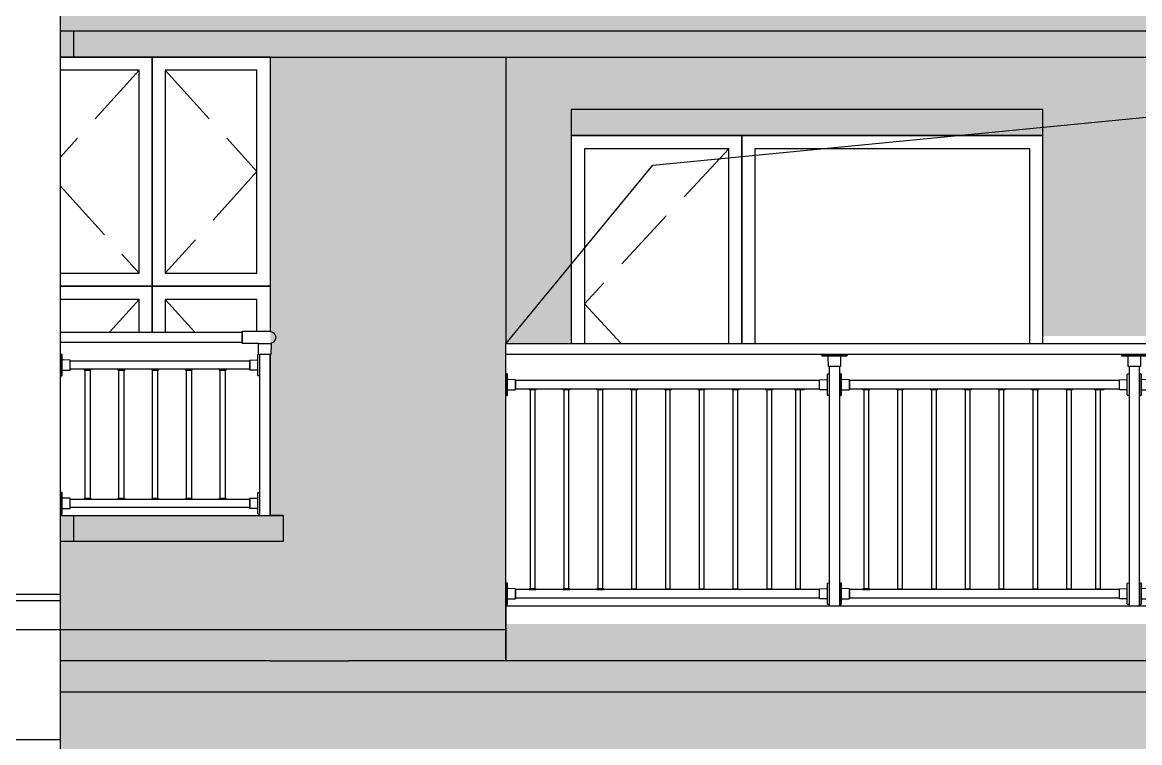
# Model space of a CAD drawing. Extents: x -12446 to 284554, y -295110 to 165007.
# Drawn here: x 13858 to 18123, y -223387 to -220637 of the extents above; entities that cross this region are included whole.
import ezdxf

# ---------------------------------------------------------------- set-up
doc = ezdxf.new("R2010")
doc.units = 0
doc.header["$LTSCALE"] = 1000
for name, pattern in [('AX-14-E$0$AX-85-M02$0$DASH', [0.35, 0.25, -0.1]), ('AX-14-E$0$DASH', [0.35, 0.25, -0.1]), ('AX-14-E$0$DOTE', [2.42, 2, -0.2, 0.02, -0.2])]:
    doc.linetypes.add(name, pattern=pattern)
doc.layers.get('0').update_dxf_attribs({"linetype": 'CONTINUOUS'})
doc.layers.get('Defpoints').update_dxf_attribs({"linetype": 'CONTINUOUS'})
for name, color, linetype in [('A-Anno-Note', 241, 'CONTINUOUS'), ('AX-14-comp-tc$0$灰褐色真石漆', 15, 'CONTINUOUS'), ('AX-14-E$0$A-Detl-Fine', 152, 'CONTINUOUS'), ('AX-14-E$0$A-Detl-Patt', 8, 'CONTINUOUS'), ('AX-14-E$0$A-Detl-Thin', 131, 'CONTINUOUS'), ('AX-14-E$0$A-elev-FIXT', 9, 'CONTINUOUS'), ('AX-14-E$0$A-elev-HRAL', 61, 'CONTINUOUS'), ('AX-14-E$0$A-elev-XFINE', 8, 'CONTINUOUS'), ('AX-14-E$0$栏杆型材', 82, 'CONTINUOUS'), ('AX-14-E$0$阳台栏杆扶手', 82, 'CONTINUOUS')]:
    doc.layers.add(name, color=color, linetype=linetype)
doc.layers.add('AX-14-E$0$A-Grid', color=222, linetype='AX-14-E$0$DOTE', plot=False)
doc.layers.add('AX-14-E$0$花形线', color=241, linetype='CONTINUOUS', lineweight=15)

# ---------------------------------------------------------------- blocks, each defined once
blk = doc.blocks.new('AX-14-E$0$32固定座立面')
at = {"layer": 'AX-14-E$0$栏杆型材', "color": 6, "linetype": 'Continuous'}
blk.add_line((-7, -22.5), (-7, 22.5), dxfattribs=at)
blk.add_lwpolyline([(-7, -22.5, 0.41166), (-10, -19.5), (-36, -19.3, -0.41166), (-37, -18.3), (-37, 18.3, -0.41166), (-36, 19.3), (-10, 19.5, 0.41166), (-7, 22.5), (-7, 39, -0.41166), (-5, 41), (0, 41.1), (0, -41.1), (-5, -41, -0.41166), (-7, -39)], format="xyb", close=True, dxfattribs=at)
blk = doc.blocks.new('AX-14-E$0$4080转角立图')
at = {"layer": 'AX-14-E$0$A-elev-FIXT', "linetype": 'Continuous'}
blk.add_line((25.6, 42), (-24.3, 42), dxfattribs=at)
blk.add_lwpolyline([(-25.3, 43, -0.327139), (-24.2, 41.5), (-23.5, 0), (23.5, 0), (24.2, 40.5, -0.409111), (25.7, 42), (85.3, 42, 0.414214), (86.8, 43.5), (86.8, 86.5, 0.414214), (85.3, 88), (-18.8, 88, 0.865157)], format="xyb", close=True, dxfattribs=at)
blk = doc.blocks.new('AX-14-E$0$40固定座立图')
at = {"layer": 'AX-14-E$0$A-elev-HRAL', "color": 6, "linetype": 'Continuous'}
blk.add_line((-26.5, -7), (26.5, -7), dxfattribs=at)
blk.add_lwpolyline([(48, -5), (48.1, 0), (-48.1, 0), (-48, -5, 0.41166), (-46, -7), (-26.5, -7, -0.41166), (-23.5, -10), (-23.2, -46, 0.41166), (-22.2, -47), (22.2, -47, 0.41166), (23.2, -46), (23.5, -10, -0.41166), (26.5, -7), (46, -7, 0.41166)], format="xyb", close=True, dxfattribs=at)
blk = doc.blocks.new('AX-14-E$0$螺帽01')
at = {"layer": 'AX-14-E$0$A-elev-XFINE', "linetype": 'Continuous'}
blk.add_lwpolyline([(-12.5, -3), (12.5, -3, 0.414214), (13, -2.5), (13, -0.5, 0.414214), (12.5, 0), (-12.5, 0, 0.414214), (-13, -0.5), (-13, -2.5, 0.414214)], format="xyb", close=True, dxfattribs=at)
blk = doc.blocks.new('AX-14-E$0$镁铝合金竖杆576')
at = {"layer": 'AX-14-E$0$A-elev-HRAL', "ltscale": 10}
for p, q in [((-13.5, 287.5, 0), (-13.5, -287.5, 0)), ((-13, 288, 0), (5, 288, 0)), ((-10, 284, 0), (-10, 186)), ((-9.5, 284.5, 0), (1.5, 284.5, 0)), ((2, 284, 0), (2, -284, 0)), ((5.5, 287.5, 0), (5.5, -287.5, 0)), ((-10, 196), (0, 186)), ((-10, 186), (0, 186)), ((-10, 185), (-10, 171)), ((-10, 185), (0, 185)), ((-10, 171), (0, 171)), ((0, 186), (0, 170)), ((2, 207.5), (5.5, 207.5)), ((-10, 170), (-10, 8)), ((-10, 170), (0, 170)), ((-10, 160), (0, 170)), ((-10, 18), (0, 8)), ((-10, 8), (0, 8)), ((0, 8), (0, -8)), ((-10, -8), (-10, -170)), ((-10, -8), (0, -8)), ((-10, -18), (0, -8)), ((-10, -160), (0, -170)), ((-10, -170), (0, -170)), ((0, -170), (0, -186)), ((-10, -171), (-10, -185)), ((-10, -171), (0, -171)), ((-10, -185), (0, -185)), ((-10, -186), (-10, -284, 0)), ((-10, -186), (0, -186)), ((-10, -196), (0, -186)), ((2, -187.5), (5.5, -187.5)), ((-13, -288, 0), (5, -288, 0)), ((-9.5, -284.5, 0), (1.5, -284.5, 0))]:
    blk.add_line(p, q, dxfattribs=at)
for centre, start, end in [((-13, 287.5, 0), 90, 180), ((-9.5, 284, 0), 90, 180), ((1.5, 284, 0), 0, 90), ((5, 287.5, 0), 0, 90), ((-13, -287.5, 0), 180, 270), ((-9.5, -284, 0), 180, 270), ((1.5, -284, 0), 270, 0), ((5, -287.5, 0), 270, 0)]:
    blk.add_arc(centre, 0.5, start, end, dxfattribs=at)
blk = doc.blocks.new('AX-14-E$0$祥云铁花六')
at = {"layer": 'AX-14-E$0$花形线'}
for p, q in [((0, -107), (0, -3)), ((0, -3), (7, -3)), ((5.5, -6.5), (5.5, -139)), ((65, -5.5), (6.5, -5.5)), ((9, -1), (7, -3)), ((9, 0), (491, 0)), ((9, 0), (9, -1)), ((229.3, -5.5), (91.6, -5.5)), ((408.4, -5.5), (270.7, -5.5)), ((493.5, -5.5), (435, -5.5)), ((491, 0), (491, -1)), ((491, -1), (493, -3)), ((500, -3), (493, -3)), ((494.5, -139), (494.5, -6.5)), ((500, -3), (500, -107)), ((101.4, -84.1), (119, -96.8)), ((381, -96.8), (398.6, -84.1)), ((0, -407), (0, -107)), ((500, -107), (500, -407)), ((5.5, -163.8), (5.5, -314.1)), ((94.2, -143.4), (67, -134.2)), ((96.2, -138.3), (96.2, -138.3)), ((403.8, -138.3), (403.8, -138.3)), ((433, -134.2), (405.8, -143.4)), ((494.5, -314.1), (494.5, -163.8)), ((35.6, -290.5), (36, -292.9)), ((214.8, -282.3), (214.7, -282.4)), ((285.3, -282.4), (285.2, -282.3)), ((464, -292.9), (464.4, -290.5)), ((5.5, -369.7), (5.5, -449)), ((494.5, -454.9), (494.5, -369.7)), ((-5, -422), (-4, -421)), ((-5, -434), (-5, -422)), ((-4, -421), (0, -421)), ((-4, -435), (-4, -421)), ((0, -497), (0, -407)), ((500, -407), (500, -497)), ((504, -421), (500, -421)), ((505, -422), (504, -421)), ((504, -435), (504, -421)), ((505, -434), (505, -422)), ((-5, -434), (-4, -435)), ((-4, -435), (0, -435)), ((5.5, -467.7), (5.5, -493.5)), ((494.5, -493.5), (494.5, -467.7)), ((504, -435), (500, -435)), ((505, -434), (504, -435)), ((0, -497), (7, -497)), ((6.5, -494.5), (50.7, -494.5)), ((9, -499), (7, -497)), ((9, -500), (9, -499)), ((491, -500), (9, -500)), ((109.6, -494.5), (179, -494.5)), ((198.5, -494.5), (301.5, -494.5)), ((321, -494.5), (390.4, -494.5)), ((449.3, -494.5), (493.5, -494.5)), ((491, -499), (493, -497)), ((491, -500), (491, -499)), ((500, -497), (493, -497))]:
    blk.add_line(p, q, dxfattribs=at)
at = {"layer": 'AX-14-E$0$花形线', "ltscale": 10}
for p, q in [((-5, -66), (-4, -65)), ((-5, -78), (-5, -66)), ((-5, -78), (-4, -79)), ((-4, -65), (0, -65)), ((-4, -79), (-4, -65)), ((-4, -79), (0, -79)), ((504, -65), (500, -65)), ((504, -79), (500, -79)), ((505, -66), (504, -65)), ((504, -79), (504, -65)), ((505, -78), (504, -79)), ((505, -78), (505, -66))]:
    blk.add_line(p, q, dxfattribs=at)
at = {"layer": 'AX-14-E$0$花形线'}
for centre, radius, start, end in [((6.5, -6.5), 1, 90, 180), ((90.2, -71.5), 66.8, 111.4629, 249.7109), ((89.4, -72), 60.6, 103.7038, 249.4926), ((65, -7.5), 2, 291.4629, 90), ((146.9, -34.8), 72.1, 164.5587, 232.2861), ((75.5, -15), 2, 344.5587, 103.7038), ((139.1, -39.5), 58.4, 144.3447, 229.8382), ((258.8, -95.2), 90.5, 108.6201, 151.5086), ((258.2, -94.4), 84.1, 96.8348, 154.2697), ((229.3, -7.5), 2, 288.6201, 90), ((250, -25.8), 15, 83.1652, 96.8348), ((241.8, -94.4), 84.1, 25.7303, 83.1652), ((270.7, -7.5), 2, 90, 251.3799), ((241.2, -95.2), 90.5, 28.4914, 71.3799), ((353.1, -34.8), 72.1, 307.7139, 15.4413), ((360.9, -39.5), 58.4, 310.1618, 35.6553), ((424.5, -15), 2, 76.2962, 195.4413), ((410.6, -72), 60.6, 289.9688, 76.2962), ((435, -7.5), 2, 90, 248.5371), ((409.8, -71.5), 66.8, 290.2891, 68.5371), ((493.5, -6.5), 1, 0, 90), ((180.7, -114.5), 61.6, 92.9378, 162.2662), ((180.7, -114.5), 56.1, 89.2014, 164.7366), ((177.5, -51.1), 2, 272.9378, 332.1055), ((181.5, -57.5), 1, 269.2014, 334.727), ((262.6, -146.9), 73.7, 99.8083, 178.7152), ((261.2, -145.4), 66, 99.8055, 187.1068), ((237.4, -146.9), 73.7, 1.2848, 80.1917), ((238.8, -145.4), 66, 352.8932, 80.1945), ((318.5, -57.5), 1, 205.273, 270.7986), ((319.3, -114.5), 56.1, 15.2634, 90.7986), ((322.5, -51.1), 2, 207.8945, 267.0622), ((319.3, -114.5), 61.6, 17.7338, 87.0622), ((-287.1, -696.7), 719.7, 52.1378, 57.1958), ((120.2, -95.2), 2, 234.3098, 342.2662), ((128.6, -100.3), 2, 164.7366, 234.9669), ((-181, -559), 551.4, 48.3295, 55.988), ((681, -559), 551.4, 124.012, 131.6705), ((787.1, -696.7), 719.7, 122.8042, 127.8622), ((371.4, -100.3), 2, 305.0331, 15.2634), ((379.8, -95.2), 2, 197.7338, 305.6902), ((20.5, -139), 15, 180, 198.5788), ((7.5, -163.8), 2, 31.9301, 180), ((78.8, -119.4), 76.5, 198.5788, 243.5048), ((78.7, -119.4), 81.9, 211.9301, 243.3006), ((73.4, -114.7), 15, 249.4926, 253.5166), ((-30.5, -466), 351.3, 68.8614, 73.5166), ((-3.1, -394.9), 269.7, 44.6157, 68.8614), ((-10.5, -406.3), 288.4, 45.1922, 68.2807), ((-6.7, -352.5), 276.1, 45.5911, 54.2274), ((186.9, -145.6), 2, 228.3295, 10.7823), ((49.6, -294.9), 195.5, 0.3834, 45.5911), ((205.7, -152.6), 10, 185.2537, 222.1559), ((48.3, -295.2), 202.4, 9.2413, 42.1559), ((451.7, -295.2), 202.4, 137.8441, 170.7587), ((450.4, -294.9), 195.5, 134.4089, 179.6166), ((294.3, -152.6), 10, 317.8441, 354.7463), ((510.5, -406.3), 288.4, 111.7193, 134.8078), ((503.1, -394.9), 269.7, 111.1386, 135.3843), ((313.1, -145.6), 2, 169.2177, 311.6705), ((506.7, -352.5), 276.1, 125.7726, 134.4089), ((530.5, -466), 351.3, 106.4044, 111.1386), ((421.2, -119.4), 76.5, 296.4952, 341.4212), ((421.3, -119.4), 81.9, 296.6994, 328.0699), ((492.5, -163.8), 2, 0, 148.0699), ((479.5, -139), 15, 341.4212, 0), ((105.7, -81.6), 128, 240.1164, 260.3322), ((105.7, -81.6), 122.5, 240.1164, 263.9737), ((115.1, -331.7), 123.9, 104.3564, 111.3434), ((83.9, -209.8), 2, 284.3564, 80.3322), ((53.6, -567), 365.7, 78.9111, 83.8433), ((115.1, -283.7), 76, 43.334, 83.3313), ((133.7, -261.1), 78.3, 345.2933, 45.1922), ((133.7, -261.1), 83.8, 21.5129, 45.1922), ((366.3, -261.1), 78.3, 134.8078, 194.7067), ((366.3, -261.1), 83.8, 134.8078, 158.4871), ((384.9, -283.7), 76, 96.6687, 136.666), ((446.4, -567), 365.7, 96.1567, 101.0889), ((394.3, -81.6), 122.5, 276.0263, 299.8836), ((416.1, -209.8), 2, 99.6678, 255.6436), ((384.9, -331.7), 123.9, 68.6566, 75.6436), ((394.3, -81.6), 128, 279.6678, 299.8836), ((95.1, -277.9), 66.4, 112.1902, 194.3855), ((94.9, -277.7), 60.7, 112.1323, 192.199), ((114, -324.7), 111.5, 85.2413, 112.1323), ((148.1, -289.9), 50.6, 118.3226, 234.3446), ((148, -289.9), 45, 117.9536, 240.6207), ((114.3, -285.3), 72.2, 43.6853, 82.8845), ((138.1, -271.3), 29.5, 357.7363, 118.4287), ((138.1, -271.3), 24, 293.393, 117.9205), ((142, -258.3), 39.1, 295.1597, 43.334), ((144.4, -257.5), 31.3, 329.1668, 45.0781), ((230.3, -223), 20, 201.5129, 209.4559), ((34.3, -333.7), 205, 7.1734, 29.4559), ((465.7, -333.7), 205, 150.5441, 172.8266), ((269.7, -223), 20, 330.5441, 338.4871), ((358, -258.3), 39.1, 136.666, 244.8403), ((355.6, -257.5), 31.3, 134.9219, 210.8332), ((361.9, -271.3), 29.5, 61.5713, 182.2637), ((385.7, -285.3), 72.2, 97.1155, 136.3147), ((361.9, -271.3), 24, 62.0795, 246.607), ((352, -289.9), 45, 299.3793, 62.0464), ((351.9, -289.9), 50.6, 305.6554, 61.6774), ((386, -324.7), 111.5, 67.8677, 94.7587), ((405.1, -277.7), 60.7, 347.801, 67.8677), ((404.9, -277.9), 66.4, 345.6145, 67.8098), ((44.7, -332.1), 39.3, 111.7373, 154.1364), ((29.7, -294.6), 1, 291.9632, 14.3855), ((37, -292.7), 1, 191.0799, 278.9061), ((42.5, -327.5), 34.3, 342.2251, 98.9061), ((148, -294.2), 1, 113.393, 217.2759), ((177.8, -271.5), 38.5, 217.2759, 343.5434), ((159.4, -295.5), 2, 115.1597, 230.4792), ((178.6, -272.3), 32.1, 230.4792, 344.4049), ((169.6, -272.5), 2, 177.7363, 329.1668), ((133.7, -261.1), 83.8, 345.2933, 357.6896), ((219.4, -264.5), 2, 20.1455, 177.6896), ((-25.3, -354.3), 262.7, 10.3928, 20.1455), ((205.1, -292.1), 40.1, 335.5468, 357.7723), ((250, -262.4), 2, 189.2413, 350.7587), ((294.9, -292.1), 40.1, 182.2277, 204.4532), ((525.3, -354.3), 262.7, 159.8545, 169.6072), ((280.6, -264.5), 2, 2.3104, 159.8545), ((366.3, -261.1), 83.8, 182.3104, 194.7067), ((322.2, -271.5), 38.5, 196.4566, 322.7241), ((321.4, -272.3), 32.1, 195.5951, 309.5208), ((330.4, -272.5), 2, 210.8332, 2.2637), ((340.6, -295.5), 2, 309.5208, 64.8403), ((352, -294.2), 1, 322.7241, 66.607), ((457.5, -327.5), 34.3, 81.0939, 197.7749), ((463, -292.7), 1, 261.0939, 348.9201), ((470.3, -294.6), 1, 165.6145, 248.0368), ((455.3, -332.1), 39.3, 25.8636, 68.2627), ((7.5, -314.1), 2, 180, 334.1364), ((98.6, -341.8), 88.6, 167.2346, 184.4473), ((45, -332.6), 34.4, 109.6431, 162.4707), ((42.5, -327.6), 28.8, 343.2516, 108.1432), ((107.1, -351.5), 40.2, 157.1293, 212.2197), ((107.1, -351.5), 34.7, 157.134, 212.4682), ((176.1, -243), 105.2, 236.8488, 260.0488), ((173.7, -253.2), 89.7, 237.7959, 304.6649), ((174.2, -253.7), 94.3, 260.0488, 306.1557), ((75.9, -161.1), 230.4, 294.2606, 312.4746), ((92, -187.8), 205, 293.5859, 315.7061), ((5.5, -152.9), 295.9, 307.0893, 322.472), ((23.9, -173.4), 273.8, 306.6048, 322.2397), ((213.4, -310.5), 20, 304.6649, 10.3928), ((230.5, -330.7), 1.09, 342.7316, 126.1557), ((239.7, -307.8), 2, 187.1734, 335.5468), ((239.1, -332.3), 1.33, 322.472, 104.2732), ((240.9, -342.3), 1.33, 338.4375, 114.1721), ((259.1, -342.3), 1.33, 65.8279, 201.5625), ((260.3, -307.8), 2, 204.4532, 352.8266), ((260.9, -332.3), 1.33, 75.7268, 217.528), ((476.1, -173.4), 273.8, 217.7603, 233.3952), ((494.5, -152.9), 295.9, 217.528, 232.9107), ((408, -187.8), 205, 224.2939, 246.4141), ((286.6, -310.5), 20, 169.6072, 235.3351), ((269.5, -330.7), 1.09, 53.8443, 197.2684), ((424.1, -161.1), 230.4, 227.5254, 245.7394), ((325.8, -253.7), 94.3, 233.8443, 279.9512), ((326.3, -253.2), 89.7, 235.3351, 302.2041), ((323.9, -243), 105.2, 279.9512, 303.1512), ((392.9, -351.5), 34.7, 327.5318, 22.866), ((392.9, -351.5), 40.2, 327.7803, 22.8707), ((457.5, -327.6), 28.8, 71.8568, 196.7484), ((455, -332.6), 34.4, 17.5293, 70.3569), ((401.4, -341.8), 88.6, 355.5527, 12.7654), ((492.5, -314.1), 2, 205.8636, 0), ((7.5, -369.7), 2, 21.1901, 180), ((97.8, -334.7), 94.8, 201.1901, 293.4218), ((25.3, -347.5), 15, 184.4473, 190.9878), ((99.4, -333.1), 90.5, 190.9878, 277.6867), ((104.7, -354.3), 36.7, 210.5687, 270.3076), ((104.7, -354.3), 31.2, 210.5585, 270.3163), ((104, -223.3), 162.2, 270.3163, 294.2606), ((100.6, -207.6), 183.4, 271.3252, 293.5859), ((-3.8, -249.3), 268.3, 299.9235, 335.5929), ((25.8, -347.8), 217.1, 319.3099, 356.5918), ((-18.3, -324.6), 272.2, 322.2388, 348.1038), ((-30.5, -235), 293.2, 323.6074, 338.4375), ((241.5, -360.6), 1, 356.5918, 155.5929), ((250, -381.1), 2, 11.8962, 168.1038), ((518.3, -324.6), 272.2, 191.8962, 217.7612), ((258.5, -360.6), 1, 24.4071, 183.4082), ((474.2, -347.8), 217.1, 183.4082, 220.6901), ((530.5, -235), 293.2, 201.5625, 216.3926), ((503.8, -249.3), 268.3, 204.4071, 240.0765), ((399.4, -207.6), 183.4, 246.4141, 268.6748), ((396, -223.3), 162.2, 245.7394, 269.6837), ((402.2, -334.7), 94.8, 246.7449, 338.8099), ((400.6, -333.1), 90.5, 262.3133, 349.0122), ((395.3, -354.3), 31.2, 269.6837, 329.4415), ((395.3, -354.3), 36.7, 269.6924, 329.4313), ((474.7, -347.5), 15, 349.0122, 355.5527), ((492.5, -369.7), 2, 0, 158.8099), ((68, -235.5), 192.3, 283.085, 307.0893), ((13.4, -267.4), 238.6, 298.5501, 323.6074), ((57.2, -218.3), 217.9, 291.03, 306.6048), ((486.6, -267.4), 238.6, 216.3926, 241.4499), ((442.8, -218.3), 217.9, 233.3952, 248.8945), ((432, -235.5), 192.3, 232.9107, 256.915), ((358.9, -435.6), 15, 66.7449, 68.8945), ((20.5, -449), 15, 180, 224.593), ((7.5, -467.7), 2, 46.5545, 180), ((80.1, -391), 103.6, 226.5545, 253.8294), ((80.2, -390.2), 98.9, 224.593, 298.5501), ((419.8, -390.2), 98.9, 241.4499, 319.0945), ((419.9, -391), 103.6, 286.1706, 313.4455), ((492.5, -467.7), 2, 0, 133.4455), ((6.5, -493.5), 1, 180, 270), ((50.7, -492.5), 2, 270, 73.8294), ((109.6, -492.5), 2, 106.1706, 270), ((80.1, -391), 103.6, 286.1706, 298.7785), ((179, -479.5), 15, 270, 319.3099), ((198.5, -492.5), 2, 142.2388, 270), ((301.5, -492.5), 2, 270, 37.7612), ((321, -479.5), 15, 220.6901, 270), ((419.9, -391), 103.6, 241.2215, 253.8294), ((390.4, -492.5), 2, 270, 73.8294), ((449.3, -492.5), 2, 106.1706, 270), ((493.5, -493.5), 1, 270, 0)]:
    blk.add_arc(centre, radius, start, end, dxfattribs=at)
at = {"layer": 'Defpoints', "color": 1, "linetype": 'AX-14-E$0$DASH', "ltscale": 0.1}
blk.add_lwpolyline([(0, -500), (500, -500), (500, 0), (0, 0)], close=True, dxfattribs=at)
blk = doc.blocks.new('*U345')
at = {"layer": 'AX-14-E$0$A-elev-HRAL', "ltscale": 10}
for points in [[(12.5, 258, -0.414214), (13, 257.5), (13, 255.5, -0.414214), (12.5, 255), (-12.5, 255, -0.414214), (-13, 255.5), (-13, 257.5, -0.414214), (-12.5, 258)], [(12.5, -258, 0.414214), (13, -257.5), (13, -255.5, 0.414214), (12.5, -255), (-12.5, -255, 0.414214), (-13, -255.5), (-13, -257.5, 0.414214), (-12.5, -258)]]:
    blk.add_lwpolyline(points, format="xyb", close=True, dxfattribs=at)
blk.add_lwpolyline([(-9.5, -255), (9.5, -255), (9.5, 255), (-9.5, 255)], close=True, dxfattribs=at)
blk = doc.blocks.new('*U346')
at = {"layer": 'AX-14-E$0$A-elev-HRAL', "color": 0, "linetype": 'ByBlock', "lineweight": -2}
for p in [(0, 0), (129, 0)]:
    blk.add_blockref('*U345', p, dxfattribs=at)
at = {"layer": 'AX-14-E$0$A-elev-HRAL', "color": 0, "linetype": 'ByBlock', "lineweight": -2, "transparency": 16777216}
blk.add_blockref('*U345', (258, 0), dxfattribs=at)
blk = doc.blocks.new('*U347')
at = {"layer": 'AX-14-E$0$A-elev-HRAL', "ltscale": 10}
for points in [[(12.5, 258, -0.414214), (13, 257.5), (13, 255.5, -0.414214), (12.5, 255), (-12.5, 255, -0.414214), (-13, 255.5), (-13, 257.5, -0.414214), (-12.5, 258)], [(12.5, -258, 0.414214), (13, -257.5), (13, -255.5, 0.414214), (12.5, -255), (-12.5, -255, 0.414214), (-13, -255.5), (-13, -257.5, 0.414214), (-12.5, -258)]]:
    blk.add_lwpolyline(points, format="xyb", close=True, dxfattribs=at)
blk.add_lwpolyline([(-9.5, -255), (9.5, -255), (9.5, 255), (-9.5, 255)], close=True, dxfattribs=at)
blk = doc.blocks.new('*U348')
at = {"layer": 'AX-14-E$0$A-elev-HRAL', "color": 0, "linetype": 'ByBlock', "lineweight": -2}
for p in [(0, 0), (129, 0)]:
    blk.add_blockref('*U347', p, dxfattribs=at)
at = {"layer": 'AX-14-E$0$A-elev-HRAL', "color": 0, "linetype": 'ByBlock', "lineweight": -2, "transparency": 16777216}
blk.add_blockref('*U347', (258, 0), dxfattribs=at)
blk = doc.blocks.new('AX-14-E$0$A$C324253E3')
blk.add_wipeout([(0, 1045), (4799.5, 1045), (4799.5, 45), (0, 45)]).dxf.layer = 'AX-14-E$0$A-Detl-Thin'
at = {"layer": 'AX-14-E$0$A-Detl-Thin'}
blk.add_line((50, 45), (4749.5, 45), dxfattribs=at)
blk.add_lwpolyline([(0, 45), (0, 1045)], dxfattribs=at)
at = {"layer": 'AX-14-E$0$A-elev-HRAL', "ltscale": 10}
for points in [[(115, 873, -0.414214), (115.5, 872.5), (115.5, 870.5, -0.414214), (115, 870), (90, 870, -0.414214), (89.5, 870.5), (89.5, 872.5, -0.414214), (90, 873)], [(244, 873, -0.414214), (244.5, 872.5), (244.5, 870.5, -0.414214), (244, 870), (219, 870, -0.414214), (218.5, 870.5), (218.5, 872.5, -0.414214), (219, 873)], [(373, 873, -0.414214), (373.5, 872.5), (373.5, 870.5, -0.414214), (373, 870), (348, 870, -0.414214), (347.5, 870.5), (347.5, 872.5, -0.414214), (348, 873)], [(502, 873, -0.414214), (502.5, 872.5), (502.5, 870.5, -0.414214), (502, 870), (477, 870, -0.414214), (476.5, 870.5), (476.5, 872.5, -0.414214), (477, 873)], [(631, 873, -0.414214), (631.5, 872.5), (631.5, 870.5, -0.414214), (631, 870), (606, 870, -0.414214), (605.5, 870.5), (605.5, 872.5, -0.414214), (606, 873)], [(760, 873, -0.414214), (760.5, 872.5), (760.5, 870.5, -0.414214), (760, 870), (735, 870, -0.414214), (734.5, 870.5), (734.5, 872.5, -0.414214), (735, 873)], [(889, 873, -0.414214), (889.5, 872.5), (889.5, 870.5, -0.414214), (889, 870), (864, 870, -0.414214), (863.5, 870.5), (863.5, 872.5, -0.414214), (864, 873)], [(1018, 873, -0.414214), (1018.5, 872.5), (1018.5, 870.5, -0.414214), (1018, 870), (993, 870, -0.414214), (992.5, 870.5), (992.5, 872.5, -0.414214), (993, 873)], [(1138, 873, -0.414214), (1138.5, 872.5), (1138.5, 870.5, -0.414214), (1138, 870), (1103, 870, -0.414214), (1102.5, 870.5), (1102.5, 872.5, -0.414214), (1103, 873)], [(1388.6, 873, -0.414214), (1389.1, 872.5), (1389.1, 870.5, -0.414214), (1388.6, 870), (1363.6, 870, -0.414214), (1363.1, 870.5), (1363.1, 872.5, -0.414214), (1363.6, 873)], [(1517.6, 873, -0.414214), (1518.1, 872.5), (1518.1, 870.5, -0.414214), (1517.6, 870), (1492.6, 870, -0.414214), (1492.1, 870.5), (1492.1, 872.5, -0.414214), (1492.6, 873)], [(1646.6, 873, -0.414214), (1647.1, 872.5), (1647.1, 870.5, -0.414214), (1646.6, 870), (1621.6, 870, -0.414214), (1621.1, 870.5), (1621.1, 872.5, -0.414214), (1621.6, 873)], [(1775.6, 873, -0.414214), (1776.1, 872.5), (1776.1, 870.5, -0.414214), (1775.6, 870), (1750.6, 870, -0.414214), (1750.1, 870.5), (1750.1, 872.5, -0.414214), (1750.6, 873)], [(1904.6, 873, -0.414214), (1905.1, 872.5), (1905.1, 870.5, -0.414214), (1904.6, 870), (1879.6, 870, -0.414214), (1879.1, 870.5), (1879.1, 872.5, -0.414214), (1879.6, 873)], [(2033.6, 873, -0.414214), (2034.1, 872.5), (2034.1, 870.5, -0.414214), (2033.6, 870), (2008.6, 870, -0.414214), (2008.1, 870.5), (2008.1, 872.5, -0.414214), (2008.6, 873)], [(2162.6, 873, -0.414214), (2163.1, 872.5), (2163.1, 870.5, -0.414214), (2162.6, 870), (2137.6, 870, -0.414214), (2137.1, 870.5), (2137.1, 872.5, -0.414214), (2137.6, 873)], [(2282.6, 873, -0.414214), (2283.1, 872.5), (2283.1, 870.5, -0.414214), (2282.6, 870), (2247.6, 870, -0.414214), (2247.1, 870.5), (2247.1, 872.5, -0.414214), (2247.6, 873)], [(115, 107, 0.414214), (115.5, 107.5), (115.5, 109.5, 0.414214), (115, 110), (90, 110, 0.414214), (89.5, 109.5), (89.5, 107.5, 0.414214), (90, 107)], [(244, 107, 0.414214), (244.5, 107.5), (244.5, 109.5, 0.414214), (244, 110), (219, 110, 0.414214), (218.5, 109.5), (218.5, 107.5, 0.414214), (219, 107)], [(373, 107, 0.414214), (373.5, 107.5), (373.5, 109.5, 0.414214), (373, 110), (348, 110, 0.414214), (347.5, 109.5), (347.5, 107.5, 0.414214), (348, 107)], [(1388.6, 107, 0.414214), (1389.1, 107.5), (1389.1, 109.5, 0.414214), (1388.6, 110), (1363.6, 110, 0.414214), (1363.1, 109.5), (1363.1, 107.5, 0.414214), (1363.6, 107)]]:
    blk.add_lwpolyline(points, format="xyb", close=True, dxfattribs=at)
for points in [[(93, 110), (112, 110), (112, 870), (93, 870)], [(222, 110), (241, 110), (241, 870), (222, 870)], [(351, 110), (370, 110), (370, 870), (351, 870)], [(480, 110), (499, 110), (499, 870), (480, 870)], [(609, 110), (628, 110), (628, 870), (609, 870)], [(738, 110), (757, 110), (757, 870), (738, 870)], [(867, 110), (886, 110), (886, 870), (867, 870)], [(996, 110), (1015, 110), (1015, 870), (996, 870)], [(1106, 110), (1125, 110), (1125, 870), (1106, 870)], [(1366.6, 110), (1385.6, 110), (1385.6, 870), (1366.6, 870)], [(1495.6, 110), (1514.6, 110), (1514.6, 870), (1495.6, 870)], [(1624.6, 110), (1643.6, 110), (1643.6, 870), (1624.6, 870)], [(1753.6, 110), (1772.6, 110), (1772.6, 870), (1753.6, 870)], [(1882.6, 110), (1901.6, 110), (1901.6, 870), (1882.6, 870)], [(2011.6, 110), (2030.6, 110), (2030.6, 870), (2011.6, 870)], [(2140.6, 110), (2159.6, 110), (2159.6, 870), (2140.6, 870)], [(2250.6, 110), (2269.6, 110), (2269.6, 870), (2250.6, 870)]]:
    blk.add_lwpolyline(points, close=True, dxfattribs=at)
at = {"layer": 'AX-14-E$0$栏杆型材'}
for points in [[(1234.5, 958), (1234.5, 45), (1274.5, 45), (1274.5, 958)], [(2379.5, 958), (2379.5, 45), (2419.5, 45), (2419.5, 958)], [(37, 873), (1197.5, 873), (1197.5, 905), (37, 905)], [(1197.5, 107), (37, 107), (37, 75), (1197.5, 75)]]:
    blk.add_lwpolyline(points, close=True, dxfattribs=at)
for points in [[(2342.5, 905), (1311.5, 905), (1311.5, 873), (2342.5, 873)], [(1548, 873), (2342.5, 873), (2342.5, 905), (1564.3, 905)], [(2342.5, 107), (1311.5, 107), (1311.5, 75), (2342.5, 75)]]:
    blk.add_lwpolyline(points, dxfattribs=at)
at = {"layer": 'AX-14-E$0$阳台栏杆扶手'}
for p, q in [((1564.3, 1045), (0, 1045)), ((4799.5, 1045), (1564.3, 1045)), ((1564.3, 1005), (0, 1005)), ((4799.5, 1005), (1564.3, 1005))]:
    blk.add_line(p, q, dxfattribs=at)
at = {"layer": 'AX-14-E$0$A-elev-HRAL', "xscale": -1}
for name, p in [('AX-14-E$0$40固定座立图', (1254.5, 1005)), ('AX-14-E$0$40固定座立图', (2399.5, 1005)), ('AX-14-E$0$32固定座立面', (0, 889)), ('AX-14-E$0$32固定座立面', (1274.5, 889)), ('AX-14-E$0$32固定座立面', (2419.5, 889)), ('AX-14-E$0$32固定座立面', (0, 91)), ('AX-14-E$0$32固定座立面', (1274.5, 91)), ('AX-14-E$0$32固定座立面', (2419.5, 91))]:
    blk.add_blockref(name, p, dxfattribs=at)
at = {"layer": 'AX-14-E$0$A-elev-HRAL'}
for p in [(1234.5, 889), (2379.5, 889), (1234.5, 91), (2379.5, 91)]:
    blk.add_blockref('AX-14-E$0$32固定座立面', p, dxfattribs=at)
blk = doc.blocks.new('AX-14-E$0$A$C4D5E14F1')
at = {"layer": 'AX-14-E$0$A-Detl-Fine'}
for points in [[(12050, 2125), (12350, 2125), (12350, 2900), (12050, 2900)], [(12350, 1900), (12350, 2025), (12050, 2025)], [(12800, 1903), (12800, 2025), (12450, 2025), (12450, 1900)]]:
    blk.add_lwpolyline(points, dxfattribs=at)
for points in [[(12800, 2900), (12450, 2900), (12450, 2125), (12800, 2125)], [(14601, 2600), (14050, 2600), (14050, 1415), (14601, 1415)], [(15750, 2600), (14701, 2600), (14701, 1415), (15750, 1415)]]:
    blk.add_lwpolyline(points, close=True, dxfattribs=at)
at = {"layer": 'AX-14-E$0$A-Detl-Patt', "linetype": 'AX-14-E$0$AX-85-M02$0$DASH'}
for points in [[(12350, 2900), (12050, 2567.9)], [(12450, 2900), (12800, 2512.5), (12450, 2125)], [(14601, 2600), (14050, 2007.5), (14601, 1415)], [(12050, 2457.1), (12350, 2125)], [(12350, 2025), (12237.1, 1900)], [(12450, 2025), (12562.9, 1900)]]:
    blk.add_lwpolyline(points, dxfattribs=at)
at = {"layer": 'AX-14-E$0$A-Detl-Thin'}
for p, q in [((12100, 3050), (12100, 2950)), ((15800, 2750), (15531.2, 2750)), ((15800, 2650), (15800, 2750)), ((14000, 1365), (15800, 1365)), ((14000, 1365), (14000, 1315)), ((15800, 1265), (15800, 1365)), ((14000, 1315), (14000, 1265)), ((14000, 1265), (15800, 1265)), ((14225, 810), (14225, 1249.7)), ((12050, 1200), (12100, 1200)), ((12100, 1200), (12100, 1100)), ((12900, 1200), (12900, 1100)), ((15575, 810), (15575, 1117.5)), ((12900, 1100), (12850, 1100)), ((12850, 645), (13150, 645)), ((12050, 100), (20650, 100)), ((12050, 0), (20650, 0))]:
    blk.add_line(p, q, dxfattribs=at)
for points in [[(12050, 0), (12050, 3050)], [(12050, 2075), (12400, 2075), (12400, 2950), (12050, 2950)], [(12850, 2950), (12400, 2950), (12400, 2075), (12850, 2075)], [(12850, 2950), (12850, 1903)], [(12400, 1900), (12400, 2075), (12050, 2075)], [(12850, 2075), (12400, 2075), (12400, 1900)], [(13750, 855), (13750, 1855)], [(12850, 1815), (12850, 1200)], [(12900, 1200), (12850, 1200)], [(12850, 1100), (12050, 1100)], [(12850, 645), (12050, 645)], [(12850, 525), (12050, 525)], [(13150, 525), (12850, 525)], [(19549.5, 525), (13150, 525)]]:
    blk.add_lwpolyline(points, dxfattribs=at)
for points in [[(15800, 2750), (14000, 2750), (14000, 2650), (15800, 2650)], [(14651, 2650), (14000, 2650), (14000, 1365), (14651, 1365)], [(15800, 2650), (14651, 2650), (14651, 1365), (15800, 1365)], [(14651, 1365), (14000, 1365), (14000, 1365), (14651, 1365)], [(15800, 1365), (14651, 1365), (14651, 1365), (15800, 1365)], [(12050, 1200), (12900, 1200), (12900, 1100), (12050, 1100)]]:
    blk.add_lwpolyline(points, close=True, dxfattribs=at)
at = {"layer": 'AX-14-E$0$A-elev-HRAL', "ltscale": 10}
for points in [[(12140.8, 1758, 0.414214), (12140.3, 1757.5), (12140.3, 1755.5, 0.414214), (12140.8, 1755), (12165.8, 1755, 0.414214), (12166.3, 1755.5), (12166.3, 1757.5, 0.414214), (12165.8, 1758)], [(12269.8, 1758, 0.414214), (12269.3, 1757.5), (12269.3, 1755.5, 0.414214), (12269.8, 1755), (12294.8, 1755, 0.414214), (12295.3, 1755.5), (12295.3, 1757.5, 0.414214), (12294.8, 1758)], [(12398.8, 1758, 0.414214), (12398.3, 1757.5), (12398.3, 1755.5, 0.414214), (12398.8, 1755), (12423.8, 1755, 0.414214), (12424.3, 1755.5), (12424.3, 1757.5, 0.414214), (12423.8, 1758)], [(12527.8, 1758, 0.414214), (12527.3, 1757.5), (12527.3, 1755.5, 0.414214), (12527.8, 1755), (12552.8, 1755, 0.414214), (12553.3, 1755.5), (12553.3, 1757.5, 0.414214), (12552.8, 1758)], [(12656.8, 1758, 0.414214), (12656.3, 1757.5), (12656.3, 1755.5, 0.414214), (12656.8, 1755), (12681.8, 1755, 0.414214), (12682.3, 1755.5), (12682.3, 1757.5, 0.414214), (12681.8, 1758)], [(13865, 1683, -0.414214), (13865.5, 1682.5), (13865.5, 1680.5, -0.414214), (13865, 1680), (13840, 1680, -0.414214), (13839.5, 1680.5), (13839.5, 1682.5, -0.414214), (13840, 1683)], [(13994, 1683, -0.414214), (13994.5, 1682.5), (13994.5, 1680.5, -0.414214), (13994, 1680), (13969, 1680, -0.414214), (13968.5, 1680.5), (13968.5, 1682.5, -0.414214), (13969, 1683)], [(14123, 1683, -0.414214), (14123.5, 1682.5), (14123.5, 1680.5, -0.414214), (14123, 1680), (14098, 1680, -0.414214), (14097.5, 1680.5), (14097.5, 1682.5, -0.414214), (14098, 1683)], [(14252, 1683, -0.414214), (14252.5, 1682.5), (14252.5, 1680.5, -0.414214), (14252, 1680), (14227, 1680, -0.414214), (14226.5, 1680.5), (14226.5, 1682.5, -0.414214), (14227, 1683)], [(14381, 1683, -0.414214), (14381.5, 1682.5), (14381.5, 1680.5, -0.414214), (14381, 1680), (14356, 1680, -0.414214), (14355.5, 1680.5), (14355.5, 1682.5, -0.414214), (14356, 1683)], [(14510, 1683, -0.414214), (14510.5, 1682.5), (14510.5, 1680.5, -0.414214), (14510, 1680), (14485, 1680, -0.414214), (14484.5, 1680.5), (14484.5, 1682.5, -0.414214), (14485, 1683)], [(14639, 1683, -0.414214), (14639.5, 1682.5), (14639.5, 1680.5, -0.414214), (14639, 1680), (14614, 1680, -0.414214), (14613.5, 1680.5), (14613.5, 1682.5, -0.414214), (14614, 1683)], [(14768, 1683, -0.414214), (14768.5, 1682.5), (14768.5, 1680.5, -0.414214), (14768, 1680), (14743, 1680, -0.414214), (14742.5, 1680.5), (14742.5, 1682.5, -0.414214), (14743, 1683)], [(14888, 1683, -0.414214), (14888.5, 1682.5), (14888.5, 1680.5, -0.414214), (14888, 1680), (14853, 1680, -0.414214), (14852.5, 1680.5), (14852.5, 1682.5, -0.414214), (14853, 1683)], [(15138.6, 1683, -0.414214), (15139.1, 1682.5), (15139.1, 1680.5, -0.414214), (15138.6, 1680), (15113.6, 1680, -0.414214), (15113.1, 1680.5), (15113.1, 1682.5, -0.414214), (15113.6, 1683)], [(15267.6, 1683, -0.414214), (15268.1, 1682.5), (15268.1, 1680.5, -0.414214), (15267.6, 1680), (15242.6, 1680, -0.414214), (15242.1, 1680.5), (15242.1, 1682.5, -0.414214), (15242.6, 1683)], [(15396.6, 1683, -0.414214), (15397.1, 1682.5), (15397.1, 1680.5, -0.414214), (15396.6, 1680), (15371.6, 1680, -0.414214), (15371.1, 1680.5), (15371.1, 1682.5, -0.414214), (15371.6, 1683)], [(15525.6, 1683, -0.414214), (15526.1, 1682.5), (15526.1, 1680.5, -0.414214), (15525.6, 1680), (15500.6, 1680, -0.414214), (15500.1, 1680.5), (15500.1, 1682.5, -0.414214), (15500.6, 1683)], [(15654.6, 1683, -0.414214), (15655.1, 1682.5), (15655.1, 1680.5, -0.414214), (15654.6, 1680), (15629.6, 1680, -0.414214), (15629.1, 1680.5), (15629.1, 1682.5, -0.414214), (15629.6, 1683)], [(15783.6, 1683, -0.414214), (15784.1, 1682.5), (15784.1, 1680.5, -0.414214), (15783.6, 1680), (15758.6, 1680, -0.414214), (15758.1, 1680.5), (15758.1, 1682.5, -0.414214), (15758.6, 1683)], [(15912.6, 1683, -0.414214), (15913.1, 1682.5), (15913.1, 1680.5, -0.414214), (15912.6, 1680), (15887.6, 1680, -0.414214), (15887.1, 1680.5), (15887.1, 1682.5, -0.414214), (15887.6, 1683)], [(16032.6, 1683, -0.414214), (16033.1, 1682.5), (16033.1, 1680.5, -0.414214), (16032.6, 1680), (15997.6, 1680, -0.414214), (15997.1, 1680.5), (15997.1, 1682.5, -0.414214), (15997.6, 1683)], [(12140.8, 1262, -0.414214), (12140.3, 1262.5), (12140.3, 1264.5, -0.414214), (12140.8, 1265), (12165.8, 1265, -0.414214), (12166.3, 1264.5), (12166.3, 1262.5, -0.414214), (12165.8, 1262)], [(12269.8, 1262, -0.414214), (12269.3, 1262.5), (12269.3, 1264.5, -0.414214), (12269.8, 1265), (12294.8, 1265, -0.414214), (12295.3, 1264.5), (12295.3, 1262.5, -0.414214), (12294.8, 1262)], [(12398.8, 1262, -0.414214), (12398.3, 1262.5), (12398.3, 1264.5, -0.414214), (12398.8, 1265), (12423.8, 1265, -0.414214), (12424.3, 1264.5), (12424.3, 1262.5, -0.414214), (12423.8, 1262)], [(12527.8, 1262, -0.414214), (12527.3, 1262.5), (12527.3, 1264.5, -0.414214), (12527.8, 1265), (12552.8, 1265, -0.414214), (12553.3, 1264.5), (12553.3, 1262.5, -0.414214), (12552.8, 1262)], [(12656.8, 1262, -0.414214), (12656.3, 1262.5), (12656.3, 1264.5, -0.414214), (12656.8, 1265), (12681.8, 1265, -0.414214), (12682.3, 1264.5), (12682.3, 1262.5, -0.414214), (12681.8, 1262)], [(13865, 917, 0.414214), (13865.5, 917.5), (13865.5, 919.5, 0.414214), (13865, 920), (13840, 920, 0.414214), (13839.5, 919.5), (13839.5, 917.5, 0.414214), (13840, 917)], [(13994, 917, 0.414214), (13994.5, 917.5), (13994.5, 919.5, 0.414214), (13994, 920), (13969, 920, 0.414214), (13968.5, 919.5), (13968.5, 917.5, 0.414214), (13969, 917)], [(14123, 917, 0.414214), (14123.5, 917.5), (14123.5, 919.5, 0.414214), (14123, 920), (14098, 920, 0.414214), (14097.5, 919.5), (14097.5, 917.5, 0.414214), (14098, 917)], [(14252, 917, 0.414214), (14252.5, 917.5), (14252.5, 919.5, 0.414214), (14252, 920), (14227, 920, 0.414214), (14226.5, 919.5), (14226.5, 917.5, 0.414214), (14227, 917)], [(14381, 917, 0.414214), (14381.5, 917.5), (14381.5, 919.5, 0.414214), (14381, 920), (14356, 920, 0.414214), (14355.5, 919.5), (14355.5, 917.5, 0.414214), (14356, 917)], [(14510, 917, 0.414214), (14510.5, 917.5), (14510.5, 919.5, 0.414214), (14510, 920), (14485, 920, 0.414214), (14484.5, 919.5), (14484.5, 917.5, 0.414214), (14485, 917)], [(14639, 917, 0.414214), (14639.5, 917.5), (14639.5, 919.5, 0.414214), (14639, 920), (14614, 920, 0.414214), (14613.5, 919.5), (14613.5, 917.5, 0.414214), (14614, 917)], [(14768, 917, 0.414214), (14768.5, 917.5), (14768.5, 919.5, 0.414214), (14768, 920), (14743, 920, 0.414214), (14742.5, 919.5), (14742.5, 917.5, 0.414214), (14743, 917)], [(14888, 917, 0.414214), (14888.5, 917.5), (14888.5, 919.5, 0.414214), (14888, 920), (14853, 920, 0.414214), (14852.5, 919.5), (14852.5, 917.5, 0.414214), (14853, 917)], [(15138.6, 917, 0.414214), (15139.1, 917.5), (15139.1, 919.5, 0.414214), (15138.6, 920), (15113.6, 920, 0.414214), (15113.1, 919.5), (15113.1, 917.5, 0.414214), (15113.6, 917)], [(15267.6, 917, 0.414214), (15268.1, 917.5), (15268.1, 919.5, 0.414214), (15267.6, 920), (15242.6, 920, 0.414214), (15242.1, 919.5), (15242.1, 917.5, 0.414214), (15242.6, 917)], [(15396.6, 917, 0.414214), (15397.1, 917.5), (15397.1, 919.5, 0.414214), (15396.6, 920), (15371.6, 920, 0.414214), (15371.1, 919.5), (15371.1, 917.5, 0.414214), (15371.6, 917)], [(15525.6, 917, 0.414214), (15526.1, 917.5), (15526.1, 919.5, 0.414214), (15525.6, 920), (15500.6, 920, 0.414214), (15500.1, 919.5), (15500.1, 917.5, 0.414214), (15500.6, 917)], [(15654.6, 917, 0.414214), (15655.1, 917.5), (15655.1, 919.5, 0.414214), (15654.6, 920), (15629.6, 920, 0.414214), (15629.1, 919.5), (15629.1, 917.5, 0.414214), (15629.6, 917)], [(15783.6, 917, 0.414214), (15784.1, 917.5), (15784.1, 919.5, 0.414214), (15783.6, 920), (15758.6, 920, 0.414214), (15758.1, 919.5), (15758.1, 917.5, 0.414214), (15758.6, 917)], [(15912.6, 917, 0.414214), (15913.1, 917.5), (15913.1, 919.5, 0.414214), (15912.6, 920), (15887.6, 920, 0.414214), (15887.1, 919.5), (15887.1, 917.5, 0.414214), (15887.6, 917)], [(16032.6, 917, 0.414214), (16033.1, 917.5), (16033.1, 919.5, 0.414214), (16032.6, 920), (15997.6, 920, 0.414214), (15997.1, 919.5), (15997.1, 917.5, 0.414214), (15997.6, 917)]]:
    blk.add_lwpolyline(points, format="xyb", close=True, dxfattribs=at)
for points in [[(12162.8, 1265), (12143.8, 1265), (12143.8, 1755), (12162.8, 1755)], [(12291.8, 1265), (12272.8, 1265), (12272.8, 1755), (12291.8, 1755)], [(12420.8, 1265), (12401.8, 1265), (12401.8, 1755), (12420.8, 1755)], [(12549.8, 1265), (12530.8, 1265), (12530.8, 1755), (12549.8, 1755)], [(12678.8, 1265), (12659.8, 1265), (12659.8, 1755), (12678.8, 1755)], [(13843, 920), (13862, 920), (13862, 1680), (13843, 1680)], [(13972, 920), (13991, 920), (13991, 1680), (13972, 1680)], [(14101, 920), (14120, 920), (14120, 1680), (14101, 1680)], [(14230, 920), (14249, 920), (14249, 1680), (14230, 1680)], [(14359, 920), (14378, 920), (14378, 1680), (14359, 1680)], [(14488, 920), (14507, 920), (14507, 1680), (14488, 1680)], [(14617, 920), (14636, 920), (14636, 1680), (14617, 1680)], [(14746, 920), (14765, 920), (14765, 1680), (14746, 1680)], [(14856, 920), (14875, 920), (14875, 1680), (14856, 1680)], [(15116.6, 920), (15135.6, 920), (15135.6, 1680), (15116.6, 1680)], [(15245.6, 920), (15264.6, 920), (15264.6, 1680), (15245.6, 1680)], [(15374.6, 920), (15393.6, 920), (15393.6, 1680), (15374.6, 1680)], [(15503.6, 920), (15522.6, 920), (15522.6, 1680), (15503.6, 1680)], [(15632.6, 920), (15651.6, 920), (15651.6, 1680), (15632.6, 1680)], [(15761.6, 920), (15780.6, 920), (15780.6, 1680), (15761.6, 1680)], [(15890.6, 920), (15909.6, 920), (15909.6, 1680), (15890.6, 1680)], [(16000.6, 920), (16019.6, 920), (16019.6, 1680), (16000.6, 1680)]]:
    blk.add_lwpolyline(points, close=True, dxfattribs=at)
at = {"layer": 'AX-14-E$0$栏杆型材'}
for points in [[(12850, 1815), (12810, 1815), (12810, 1200), (12850, 1200)], [(12087, 1790), (12773, 1790), (12773, 1758), (12087, 1758)], [(14984.5, 1768), (14984.5, 855), (15024.5, 855), (15024.5, 1768)], [(16129.5, 1768), (16129.5, 855), (16169.5, 855), (16169.5, 1768)], [(13787, 1683), (14947.5, 1683), (14947.5, 1715), (13787, 1715)], [(14225, 1425), (14265, 1425), (14265, 810), (14225, 810)], [(15575, 1425), (15535, 1425), (15535, 810), (15575, 810)], [(12087, 1262), (12773, 1262), (12773, 1230), (12087, 1230)], [(14947.5, 917), (13787, 917), (13787, 885), (14947.5, 885)]]:
    blk.add_lwpolyline(points, close=True, dxfattribs=at)
for points in [[(16092.5, 1715), (15061.5, 1715), (15061.5, 1683), (16092.5, 1683)], [(15298, 1683), (16092.5, 1683), (16092.5, 1715), (15314.3, 1715)], [(14302, 1389.9), (15503, 1389.9), (15503, 1357.9), (14302, 1357.9)], [(16092.5, 917), (15061.5, 917), (15061.5, 885), (16092.5, 885)]]:
    blk.add_lwpolyline(points, dxfattribs=at)
at = {"layer": 'AX-14-E$0$阳台栏杆扶手'}
for p, q in [((15314.3, 1855), (13750, 1855)), ((18549.5, 1855), (15314.3, 1855)), ((15314.3, 1815), (13750, 1815)), ((18549.5, 1815), (15314.3, 1815))]:
    blk.add_line(p, q, dxfattribs=at)
for points in [[(12743.3, 1860), (12050, 1860), (12050, 1900), (12743.3, 1900)], [(14331.8, 1510), (15473.3, 1510), (15473.3, 1470), (14331.8, 1470)]]:
    blk.add_lwpolyline(points, close=True, dxfattribs=at)
blk.add_blockref('AX-14-E$0$祥云铁花六', (14650, 1350.4, 0))
at = {"layer": 'AX-14-E$0$A-elev-HRAL', "xscale": -1}
for name, p in [('AX-14-E$0$4080转角立图', (12830, 1815)), ('AX-14-E$0$40固定座立图', (15004.5, 1815)), ('AX-14-E$0$40固定座立图', (16149.5, 1815)), ('AX-14-E$0$32固定座立面', (13750, 1699)), ('AX-14-E$0$32固定座立面', (15024.5, 1699)), ('AX-14-E$0$4080转角立图', (15555, 1425)), ('AX-14-E$0$32固定座立面', (14265, 1373.9)), ('AX-14-E$0$镁铝合金竖杆576', (15150, 1100, 0)), ('*U346', (14581.1, 1100, 0)), ('AX-14-E$0$32固定座立面', (12050, 1246)), ('AX-14-E$0$32固定座立面', (13750, 901)), ('AX-14-E$0$32固定座立面', (15024.5, 901))]:
    blk.add_blockref(name, p, dxfattribs=at)
at = {"layer": 'AX-14-E$0$A-elev-HRAL', "extrusion": (0, 0, -1), "zscale": -1}
blk.add_blockref('AX-14-E$0$32固定座立面', (-12050, 1774), dxfattribs=at)
at = {"layer": 'AX-14-E$0$A-elev-HRAL', "extrusion": (0, 0, -1), "xscale": -1, "zscale": -1}
for p in [(-12810, 1774), (-12810, 1246)]:
    blk.add_blockref('AX-14-E$0$32固定座立面', p, dxfattribs=at)
at = {"layer": 'AX-14-E$0$A-elev-HRAL'}
for name, p in [('AX-14-E$0$32固定座立面', (14984.5, 1699)), ('AX-14-E$0$32固定座立面', (16129.5, 1699)), ('AX-14-E$0$4080转角立图', (14245, 1425)), ('AX-14-E$0$32固定座立面', (15535, 1373.9)), ('AX-14-E$0$镁铝合金竖杆576', (14650, 1100, 0)), ('*U348', (15218.9, 1100, 0)), ('AX-14-E$0$32固定座立面', (14984.5, 901)), ('AX-14-E$0$32固定座立面', (16129.5, 901))]:
    blk.add_blockref(name, p, dxfattribs=at)
at = {"layer": 'AX-14-E$0$栏杆型材'}
blk.add_blockref('AX-14-E$0$螺帽01', (14646, 1358, 0), dxfattribs=at)
at = {"layer": 'AX-14-E$0$栏杆型材', "xscale": -1}
blk.add_blockref('AX-14-E$0$螺帽01', (15154, 1358, 0), dxfattribs=at)
blk.add_wipeout([(13750, 855), (18549.5, 855), (18549.5, 645), (13750, 645)]).dxf.layer = 'AX-14-E$0$A-Detl-Thin'
at = {"layer": 'AX-14-E$0$A-Detl-Thin'}
for p, q in [((13750, 2950), (13750, 645)), ((13800, 855), (18499.5, 855))]:
    blk.add_line(p, q, dxfattribs=at)
blk.add_lwpolyline([(20650, 645), (13150, 645)], dxfattribs=at)
blk.add_blockref('AX-14-E$0$A$C324253E3', (13750, 810), dxfattribs=at)
blk.add_lwpolyline([(13750, 645), (13750, 645), (13750, 855), (13800, 855)], dxfattribs=at)
blk = doc.blocks.new('AX-14-E$0$wyhrehaw3yrjret')
at = {"layer": 'AX-14-E$0$A-Detl-Patt'}
for p, q in [((71086.2, 186034.7), (74336.2, 186034.7)), ((71086.2, 186009.7), (74336.2, 186009.7)), ((71086.2, 185479.7), (74336.2, 185479.7))]:
    blk.add_line(p, q, dxfattribs=at)
blk = doc.blocks.new('AX-14-comp-tc')
at = {"layer": 'AX-14-comp-tc$0$灰褐色真石漆'}
h = blk.add_hatch(dxfattribs=at)
h.set_pattern_fill('离散材料', color=256, scale=50)
h.set_pattern_definition([(0, (-60267.77, -450532.6), (132, 228), [12, -201, 9, -87, 18, -213]), (10, (-60324.77, -450409.6), (80.67614, 285.34428), [21, -51, 27, -159, 15, -198]), (20, (-60354.77, -450505.6), (133.47095, 220.97625), [24, -165, 21, -123, 15, -96]), (30, (-60267.77, -450523.6), (-21.96926, 254.05187), [15, -99, 12, -147, 9, -195]), (40, (-60351.77, -450457.6), (33.83592, 216.370355), [12, -132, 9, -84, 24, -153]), (50, (-60306.77, -450565.6), (-80.24786, 235.7335), [6, -111, 15, -183, 18, -93]), (60, (-60297.77, -450544.6), (-99.47303, 223.70766), [15, -123, 6, -144, 12, -111]), (70, (-60330.77, -450580.6), (-109.89227, 215.58685), [9, -57, 18, -96, 12, -132]), (80, (-60315.77, -450403.6), (-208.56534, 164.71945), [21, -132, 9, -156, 18, -147]), (90, (-60297.77, -450532.6), (-264, 111), [18, -93, 12, -183, 6, -186]), (100, (-60345.77, -450439.6), (-247.97146, 145.1453), [21, -117, 18, -96, 21, -219]), (110, (-60366.77, -450610.6), (-240.44034, 81.69114), [24, -78, 12, -159, 18, -174]), (120, (-60447.77, -450574.6), (-286.64994, 28.49227), [15, -201, 18, -93, 21, -123]), (130, (-60381.77, -450640.6), (-279.10777, 71.26608), [9, -66, 12, -129, 24, -168]), (140, (-60471.77, -450400.6), (-220.59685, -34.20569), [18, -108, 21, -93, 12, -126]), (150, (-60222.77, -450658.6), (-204.82497, -120.76726), [12, -84, 24, -186, 21, -171]), (160, (-60420.77, -450490.6), (-237.90107, -162.4287), [18, -126, 15, -114, 12, -183]), (170, (-60402.77, -450562.6), (-215.64405, -169.12317), [27, -99, 18, -135, 24, -132])])
h.paths.add_polyline_path([(21351.9, -227191.9), (22452.4, -227191.9), (22452.4, -228941.9), (21351.9, -228941.9)], flags=16)
edge = h.paths.add_edge_path()
edge.add_line((13852.4, -229356.9), (13852.4, -228941.9))
edge.add_line((13852.4, -228941.9), (14652.4, -228941.9))
edge.add_line((14652.4, -228941.9), (14652.4, -227191.9))
edge.add_line((14652.4, -227191.9), (13852.4, -227191.9))
edge.add_line((13852.4, -227191.9), (13852.7, -227026.9))
edge.add_line((13852.7, -227026.9), (13852.4, -227026.9))
edge.add_line((13852.4, -227026.9), (13852.4, -226926.9))
edge.add_line((13852.4, -226926.9), (13852.4, -226726.9))
edge.add_line((13852.4, -226726.9), (13852.4, -226336.9))
edge.add_line((13852.4, -226336.9), (22452.4, -226336.9))
edge.add_line((22452.4, -226336.9), (22452.4, -229356.9))
edge.add_line((22452.4, -229356.9), (20902.4, -229356.9))
edge.add_line((20902.4, -229356.9), (20351.9, -229356.9))
edge.add_line((20351.9, -229356.9), (20351.9, -228540.6))
edge.add_line((20351.9, -228540.6), (20351.9, -227491.9))
edge.add_line((20351.9, -227491.9), (19102.4, -227491.9))
edge.add_line((19102.4, -227491.9), (19102.4, -228256.9))
edge.add_line((19102.4, -228256.9), (18724.8, -228256.9))
edge.add_line((18724.8, -228256.9), (18524.8, -228256.9))
edge.add_line((18524.8, -228256.9), (17602.4, -228256.9))
edge.add_line((17602.4, -228256.9), (17602.4, -227491.9))
edge.add_line((17602.4, -227491.9), (15802.4, -227491.9))
edge.add_line((15802.4, -227491.9), (15802.4, -228286.9))
edge.add_line((15802.4, -228286.9), (15552.4, -228286.9))
edge.add_line((15552.4, -228286.9), (15552.4, -229356.9))
edge.add_line((15552.4, -229356.9), (13852.4, -229356.9))
h = blk.add_hatch(dxfattribs=at)
h.set_pattern_fill('离散材料', color=256, scale=50)
h.set_pattern_definition([(0, (-60267.77, -453482.6), (132, 228), [12, -201, 9, -87, 18, -213]), (10, (-60324.77, -453359.6), (80.67614, 285.34428), [21, -51, 27, -159, 15, -198]), (20, (-60354.77, -453455.6), (133.47095, 220.97625), [24, -165, 21, -123, 15, -96]), (30, (-60267.77, -453473.6), (-21.96926, 254.05187), [15, -99, 12, -147, 9, -195]), (40, (-60351.77, -453407.6), (33.83592, 216.370355), [12, -132, 9, -84, 24, -153]), (50, (-60306.77, -453515.6), (-80.24786, 235.7335), [6, -111, 15, -183, 18, -93]), (60, (-60297.77, -453494.6), (-99.47303, 223.70766), [15, -123, 6, -144, 12, -111]), (70, (-60330.77, -453530.6), (-109.89227, 215.58685), [9, -57, 18, -96, 12, -132]), (80, (-60315.77, -453353.6), (-208.56534, 164.71945), [21, -132, 9, -156, 18, -147]), (90, (-60297.77, -453482.6), (-264, 111), [18, -93, 12, -183, 6, -186]), (100, (-60345.77, -453389.6), (-247.97146, 145.1453), [21, -117, 18, -96, 21, -219]), (110, (-60366.77, -453560.6), (-240.44034, 81.69114), [24, -78, 12, -159, 18, -174]), (120, (-60447.77, -453524.6), (-286.64994, 28.49227), [15, -201, 18, -93, 21, -123]), (130, (-60381.77, -453590.6), (-279.10777, 71.26608), [9, -66, 12, -129, 24, -168]), (140, (-60471.77, -453350.6), (-220.59685, -34.20569), [18, -108, 21, -93, 12, -126]), (150, (-60222.77, -453608.6), (-204.82497, -120.76726), [12, -84, 24, -186, 21, -171]), (160, (-60420.77, -453440.6), (-237.90107, -162.4287), [18, -126, 15, -114, 12, -183]), (170, (-60402.77, -453512.6), (-215.64405, -169.12317), [27, -99, 18, -135, 24, -132])])
h.paths.add_polyline_path([(21351.9, -230141.9), (22452.4, -230141.9), (22452.4, -231891.9), (21351.9, -231891.9)], flags=16)
edge = h.paths.add_edge_path()
edge.add_line((13852.4, -232306.9), (13852.4, -231891.9))
edge.add_line((13852.4, -231891.9), (14652.4, -231891.9))
edge.add_line((14652.4, -231891.9), (14652.4, -230141.9))
edge.add_line((14652.4, -230141.9), (13852.4, -230141.9))
edge.add_line((13852.4, -230141.9), (13852.7, -229976.9))
edge.add_line((13852.7, -229976.9), (13852.4, -229976.9))
edge.add_line((13852.4, -229976.9), (13852.4, -229876.9))
edge.add_line((13852.4, -229876.9), (13852.4, -229676.9))
edge.add_line((13852.4, -229676.9), (13852.4, -229356.9))
edge.add_line((13852.4, -229356.9), (22452.4, -229356.9))
edge.add_line((22452.4, -229356.9), (22452.4, -232306.9))
edge.add_line((22452.4, -232306.9), (20902.4, -232306.9))
edge.add_line((20902.4, -232306.9), (20351.9, -232306.9))
edge.add_line((20351.9, -232306.9), (20351.9, -231490.6))
edge.add_line((20351.9, -231490.6), (20351.9, -230441.9))
edge.add_line((20351.9, -230441.9), (19102.4, -230441.9))
edge.add_line((19102.4, -230441.9), (19102.4, -231206.9))
edge.add_line((19102.4, -231206.9), (18724.8, -231206.9))
edge.add_line((18724.8, -231206.9), (18524.8, -231206.9))
edge.add_line((18524.8, -231206.9), (17602.4, -231206.9))
edge.add_line((17602.4, -231206.9), (17602.4, -230441.9))
edge.add_line((17602.4, -230441.9), (15802.4, -230441.9))
edge.add_line((15802.4, -230441.9), (15802.4, -231236.9))
edge.add_line((15802.4, -231236.9), (15552.4, -231236.9))
edge.add_line((15552.4, -231236.9), (15552.4, -232306.9))
edge.add_line((15552.4, -232306.9), (13852.4, -232306.9))
blk = doc.blocks.new('AX-14-E')
at = {"layer": 'AX-14-E$0$A-Grid'}
blk.add_line((-714.4, -222954.4), (39369.1, -222954.4), dxfattribs=at)
blk.add_blockref('AX-14-E$0$A$C4D5E14F1', (1953.9, -223719.4))
at = {"layer": 'AX-14-E$0$A-Detl-Patt'}
blk.add_lwpolyline([(15703.9, -221864.4), (16265.6, -221182.1), (20503.5, -220769.4)], dxfattribs=at)
at = {"layer": 'AX-14-E$0$A-Detl-Thin', "color": 6}
blk.add_blockref('AX-14-E$0$wyhrehaw3yrjret', (-60332.2, -408854.1), dxfattribs=at)
blk.add_blockref('AX-14-E$0$A$C4D5E14F1', (1953.9, -220769.4))
at = {"layer": 'AX-14-E$0$A-Detl-Thin'}
blk.add_blockref('AX-14-comp-tc', (152.8, 6422.5), dxfattribs=at)

msp = doc.modelspace()

# ---------------------------------------------------------------- block references
at = {"layer": 'A-Anno-Note'}
msp.add_blockref('AX-14-E', (0, 0), dxfattribs=at)

doc.saveas('drawing.dxf')
